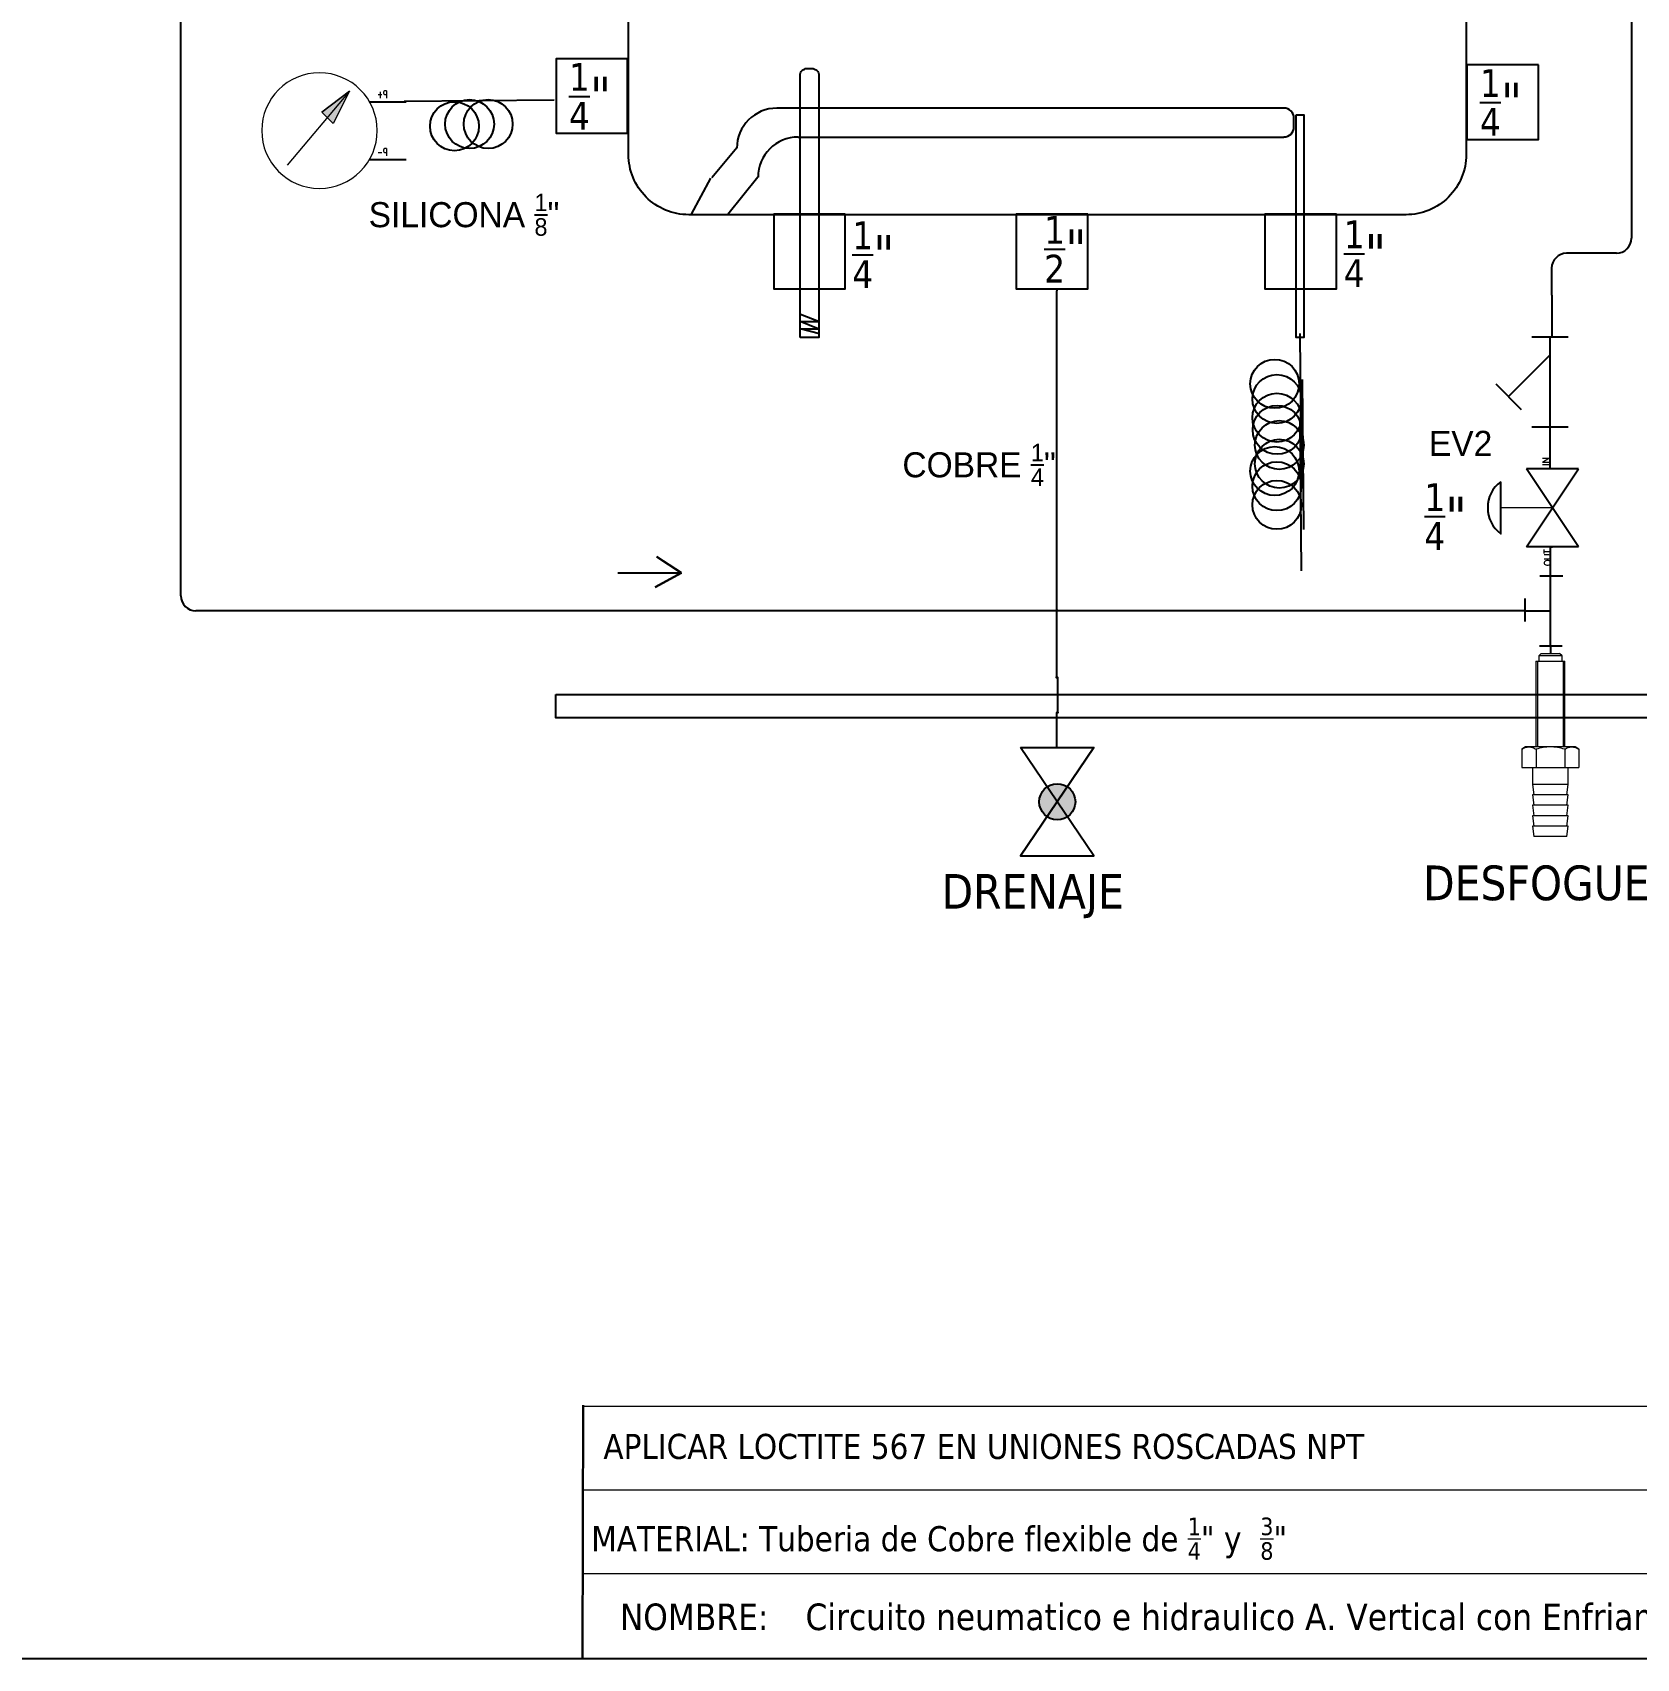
# Model space of a CAD drawing. Header units: millimetres. Extents: x 15 to 265, y 10 to 205.
# Drawn here: x 102 to 198, y 10 to 107.3 of the extents above; entities that cross this region are included whole.
import ezdxf
from ezdxf.enums import TextEntityAlignment as Align

# ---------------------------------------------------------------- set-up
doc = ezdxf.new("R2010")
doc.units = ezdxf.units.MM
doc.linetypes.add('CENTERX2', pattern=[20.32, 12.7, -2.54, 2.54, -2.54])
for name, color, linetype in [('SYMS', 7, 'Continuous'), ('TERMS', 123, 'Continuous'), ('WIRENO', 250, 'Continuous'), ('WIRES', 7, 'Continuous')]:
    doc.layers.add(name, color=color, linetype=linetype)
doc.styles.add('SLDTEXTSTYLE0', font='tahoma.ttf')
doc.styles.get("Standard").update_dxf_attribs({"font": 'tahoma.ttf'})
doc.styles.add('WD', font='romans.shx')

# ---------------------------------------------------------------- blocks, each defined once
blk = doc.blocks.new('Nivel')
at = {"layer": 'WIRENO'}
for p, q in [((103.38, 60.01), (103.74, 61.39)), ((103.74, 61.39), (103.74, 60.1)), ((103.74, 60.1), (104.25, 61.39)), ((104.25, 61.39), (104.25, 60.07)), ((104.25, 60.07), (104.74, 61.36))]:
    blk.add_line(p, q, dxfattribs=at)
blk.add_lwpolyline([(103.12, 61.39), (121.77, 61.39, -0.414214), (122.27, 60.89), (122.27, 60.54, -0.414214), (121.77, 60.04), (103.12, 60.04)], format="xyb", close=True, dxfattribs=at)
blk = doc.blocks.new('ColaMarrano')
at = {"layer": 'WIRENO'}
blk.add_line((96.3, 200.92), (96.42, 188.45), dxfattribs=at)
for centre in [(94.22, 196.73), (94.4, 195.47), (94.4, 193.92)]:
    blk.add_circle(centre, 2.03, dxfattribs=at)
blk = doc.blocks.new('HMT1_DIFFERENTIAL_PRESSURE_GAUGE')
blk.add_hatch(color=7).paths.add_polyline_path([(-0.26, 0.34), (-0.12, 0.06), (-0.02, 0.16)])
at = {"color": 7, "linetype": 'Continuous', "lineweight": 0, "ltscale": 645.15999}
for p, q in [((-0.26, 0.34), (0.28, -0.3)), ((-0.26, 0.34), (-0.12, 0.06)), ((-0.26, 0.34), (-0.02, 0.16)), ((-0.12, 0.06), (-0.02, 0.16))]:
    blk.add_line(p, q, dxfattribs=at)
for p, q in [((-0.437, 0.25), (-0.75, 0.25)), ((-0.437, -0.25), (-0.75, -0.25))]:
    blk.add_line(p, q)
at = {"color": 255, "linetype": 'Continuous', "lineweight": 0, "ltscale": 25.4, "flags": 128}
blk.add_lwpolyline([(-0.26, 0.34), (-0.12, 0.06), (-0.02, 0.16)], close=True, dxfattribs=at)
at = {"color": 7, "linetype": 'Continuous', "lineweight": 0, "ltscale": 645.15999}
blk.add_circle((0, 0), 0.5, dxfattribs=at)
at = {"style": 'WD', "width": 0.7}
for tag, p in [('INST', (-0.01, 0.781)), ('LOC', (-0.01, 0.656)), ('TAG1', (-0.01, 0.531)), ('DESC1', (0.021, -0.625)), ('DESC2', (0.021, -0.75)), ('DESC3', (0.021, -0.875)), ('WDTAGALT', (0.021, -1))]:
    blk.add_attdef(tag, text='', height=0.0938, dxfattribs=at).set_placement(p, align=Align.CENTER)
for tag, p in [('TERM01', (-0.5, 0.281)), ('TERM02', (-0.5, -0.219))]:
    blk.add_attdef(tag, text='', height=0.0625, dxfattribs=at).set_placement(p, align=Align.RIGHT)
at = {"style": 'WD'}
for tag, p, height, flags in [('X4TERM01', (-0.75, 0.25), 0.005, 1), ('X1TERM03', (0.5, 0), 0.005, 1), ('FAMILY', (-0.208, -0.062), 0.01, 9), ('X4TERM02', (-0.75, -0.25), 0.005, 1), ('WDBLKNAM', (-0.209, -0.188), 0.01, 9)]:
    blk.add_attdef(tag, p, '', height=height, dxfattribs=dict(at, flags=flags))
at = {"style": 'WD', "width": 0.7}
for tag, p, height in [('TERM03', (0.531, 0.031), 0.0625), ('RATING1', (0.469, -0.375), 0.0938)]:
    blk.add_attdef(tag, p, '', height=height, dxfattribs=at)
at = {"linetype": 'Continuous', "style": 'WD', "flags": 9}
for tag, p in [('CAT', (-0.208, -0.094)), ('MFG', (-0.208, -0.125)), ('ASSYCODE', (-0.208, -0.156))]:
    blk.add_attdef(tag, p, '', height=0.01, dxfattribs=at)
at = {"flags": 1}
blk.add_attdef('WDTYPE', (-0.219, -0.25), '', height=0.01, dxfattribs=at)
at = {"style": 'WD'}
blk.add_attdef('XREF', text='', height=0.0625, dxfattribs=at).set_placement((-0.438, -0.406), align=Align.RIGHT)
blk = doc.blocks.new('Acople Estriado')
at = {"color": 7, "linetype": 'Continuous', "lineweight": 15}
for p, q in [((6.7805, 5.6335), (6.7805, 5.1385)), ((6.7805, 5.6335), (6.9471, 5.6335)), ((6.8113, 5.6785), (6.7963, 5.6635)), ((6.7963, 5.6635), (6.7963, 5.6335)), ((6.9313, 5.6635), (6.7963, 5.6635)), ((6.8113, 5.6785), (6.9163, 5.6785)), ((6.9313, 5.6635), (6.9163, 5.6785)), ((6.9313, 5.6335), (6.9313, 5.6635)), ((6.9471, 5.1385), (6.9471, 5.6335)), ((6.7209, 5.1385), (6.6988, 5.1257)), ((6.6988, 5.1257), (6.6988, 5.0194)), ((6.7401, 5.1385), (6.7209, 5.1385)), ((6.8638, 5.1385), (6.7401, 5.1385)), ((6.7813, 5.1257), (6.7813, 5.0194)), ((6.9875, 5.1385), (6.8638, 5.1385)), ((6.9463, 5.1257), (6.9463, 5.0194)), ((7.0067, 5.1385), (6.9875, 5.1385)), ((7.0288, 5.1257), (7.0067, 5.1385)), ((7.0288, 5.1257), (7.0288, 5.0194)), ((6.6988, 5.0194), (6.7813, 5.0194)), ((6.7611, 5.0194), (6.7611, 4.9219)), ((6.7813, 5.0194), (6.9463, 5.0194)), ((6.9463, 5.0194), (7.0288, 5.0194)), ((6.9666, 4.9219), (6.9666, 5.0194)), ((6.7611, 4.9219), (6.7686, 4.8619)), ((6.8638, 4.9219), (6.7611, 4.9219)), ((6.9666, 4.9219), (6.8638, 4.9219)), ((6.9591, 4.8619), (6.9666, 4.9219)), ((6.7611, 4.8619), (6.7686, 4.8019)), ((6.8638, 4.8619), (6.7611, 4.8619)), ((6.7611, 4.8019), (6.7686, 4.7419)), ((6.8638, 4.8019), (6.7611, 4.8019)), ((6.9666, 4.8619), (6.8638, 4.8619)), ((6.9666, 4.8019), (6.8638, 4.8019)), ((6.9591, 4.8019), (6.9666, 4.8619)), ((6.9591, 4.7419), (6.9666, 4.8019)), ((6.7611, 4.7419), (6.7686, 4.6819)), ((6.8638, 4.7419), (6.7611, 4.7419)), ((6.9666, 4.7419), (6.8638, 4.7419)), ((6.9591, 4.6819), (6.9666, 4.7419)), ((6.7611, 4.6819), (6.7686, 4.6219)), ((6.8638, 4.6819), (6.7611, 4.6819)), ((6.8638, 4.6219), (6.7686, 4.6219)), ((6.9666, 4.6819), (6.8638, 4.6819)), ((6.9591, 4.6219), (6.8638, 4.6219)), ((6.9591, 4.6219), (6.9666, 4.6819))]:
    blk.add_line(p, q, dxfattribs=at)
at = {"color": 7, "linetype": 'Continuous', "lineweight": 0}
for p, q in [((6.7896, 5.6335), (6.7896, 5.1385)), ((6.9381, 5.6335), (6.9381, 5.1385))]:
    blk.add_line(p, q, dxfattribs=at)
at = {"color": 7, "linetype": 'Continuous', "lineweight": 15}
for points, knots in [([(6.6988, 5.1257), (6.7056, 5.1296), (6.7124, 5.1328), (6.7261, 5.1373), (6.733, 5.1385), (6.7401, 5.1385)], [0, 0, 0, 0, 0.5, 0.5, 1, 1, 1, 1]), ([(6.7401, 5.1385), (6.7436, 5.1385), (6.7471, 5.1382), (6.754, 5.137), (6.7575, 5.1362), (6.7678, 5.1328), (6.7746, 5.1296), (6.7813, 5.1257)], [0, 0, 0, 0, 0.25, 0.25, 0.5, 0.5, 1, 1, 1, 1]), ([(6.8638, 5.1385), (6.8498, 5.1385), (6.8357, 5.1373), (6.8082, 5.1328), (6.7947, 5.1296), (6.7813, 5.1257)], [0, 0, 0, 0, 0.5, 0.5, 1, 1, 1, 1]), ([(6.9463, 5.1257), (6.9329, 5.1296), (6.9191, 5.1328), (6.8916, 5.1373), (6.8777, 5.1385), (6.8638, 5.1385)], [0, 0, 0, 0, 0.5, 0.5, 1, 1, 1, 1]), ([(6.9463, 5.1257), (6.953, 5.1296), (6.9598, 5.1328), (6.9736, 5.1373), (6.9805, 5.1385), (6.9875, 5.1385)], [0, 0, 0, 0, 0.5, 0.5, 1, 1, 1, 1]), ([(6.9875, 5.1385), (6.991, 5.1385), (6.9946, 5.1382), (7.0015, 5.137), (7.005, 5.1362), (7.0153, 5.1328), (7.0221, 5.1296), (7.0288, 5.1257)], [0, 0, 0, 0, 0.25, 0.25, 0.5, 0.5, 1, 1, 1, 1])]:
    blk.add_open_spline(points, degree=3, knots=knots, dxfattribs=at)
blk = doc.blocks.new('HGVA1_BALL_VALVE')
h = blk.add_hatch(color=256)
edge = h.paths.add_edge_path()
edge.add_arc((0, 0), 0.125, 0, 360)
at = {"ltscale": 3.2258}
for p, q in [((-0.375, 0.254), (0.375, -0.254)), ((-0.375, -0.254), (0.375, 0.254)), ((-0.375, 0.254), (-0.375, -0.254)), ((0.375, 0.254), (0.375, -0.254))]:
    blk.add_line(p, q, dxfattribs=at)
at = {"ltscale": 25.4, "flags": 128}
blk.add_lwpolyline([(0.375, 0.254), (0.375, -0.254), (-0.375, 0.254), (-0.375, -0.254)], close=True, dxfattribs=at)
at = {"ltscale": 3.2258}
blk.add_circle((0, 0), 0.125, dxfattribs=at)
at = {"ltscale": 25.4}
blk.add_circle((0, 0), 0.125, dxfattribs=at)
at = {"style": 'WD', "flags": 1}
for tag, height, p in [('INST', 0.125, (0.028, 0.678)), ('LOC', 0.125, (0.011, 0.516)), ('TAG1', 0.125, (0, 0.307)), ('FAMILY', 0.01, (-0.482, -0.121)), ('WDTYPE', 0.01, (-0.475, -0.062)), ('CAT', 0.01, (-0.482, -0.165)), ('MFG', 0.01, (-0.481, -0.197)), ('ASSYCODE', 0.01, (-0.453, -0.226))]:
    blk.add_attdef(tag, text='', height=height, dxfattribs=at).set_placement(p, align=Align.CENTER)
at = {"style": 'WD'}
blk.add_attdef('XREF', text='', height=0.0625, rotation=0.0625, dxfattribs=at).set_placement((0.541, 0.293), align=Align.TOP_CENTER)
blk.add_attdef('TERM01', text='', height=0.0625, dxfattribs=at).set_placement((-0.399, 0.018), align=Align.RIGHT)
for tag, p, height in [('X4TERM01', (-0.375, 0), 0.005), ('X8TERM02', (0, 0), 0.005), ('TERM02', (0.052, -0.037), 0.0625), ('X1TERM03', (0.375, 0), 0.005), ('TERM03', (0.406, 0.036), 0.0625), ('RATING1', (0.409, -0.162), 0.125), ('DESC1', (0.409, -0.341), 0.125), ('DESC2', (0.409, -0.525), 0.125), ('DESC3', (0.409, -0.715), 0.125), ('WDTAGALT', (0.409, -0.873), 0.125)]:
    blk.add_attdef(tag, p, '', height=height, dxfattribs=at)
blk = doc.blocks.new('WDDOT')
for radius in [0.03, 0.0187, 0.00929]:
    blk.add_circle((0, 0), radius)
blk = doc.blocks.new('TNueva')
at = {"layer": 'WIRENO'}
for p, q in [((227.056, 75.746), (226.139, 75.746)), ((226.557, 74.707), (226.557, 75.745)), ((225.166, 74.246), (225.166, 75.163)), ((225.184, 74.712), (227.93, 74.712)), ((227.946, 74.232), (227.946, 75.149))]:
    blk.add_line(p, q, dxfattribs=at)
blk = doc.blocks.new('HGVA1_DIAPHRAGM_VALVE2')
at = {"color": 7, "linetype": 'Continuous', "lineweight": 0, "ltscale": 3.2258}
for p, q in [((-0.25, 0.5), (0.25, 0.5)), ((0, 0), (0, 0.5))]:
    blk.add_line(p, q, dxfattribs=at)
for p, q in [((-0.375, -0.25), (-0.375, 0.25)), ((-0.375, -0.25), (0.375, 0.25)), ((-0.375, 0.25), (0.375, -0.25)), ((0.375, -0.25), (0.375, 0.25))]:
    blk.add_line(p, q)
at = {"ltscale": 25.4, "flags": 128}
blk.add_lwpolyline([(0.25, 0.5, 0.5), (-0.25, 0.5)], format="xyb", close=True, dxfattribs=at)
at = {"style": 'WD', "flags": 1}
for tag, p in [('INST', (-0.469, 0.748)), ('LOC', (-0.469, 0.587)), ('TAG1', (-0.469, 0.378))]:
    blk.add_attdef(tag, text='', height=0.125, dxfattribs=at).set_placement(p, align=Align.RIGHT)
at = {"style": 'WD'}
blk.add_attdef('XREF', text='', height=0.0625, rotation=0.0625, dxfattribs=at).set_placement((0.518, 0.271), align=Align.TOP_CENTER)
blk.add_attdef('TERM01', text='', height=0.0625, dxfattribs=at).set_placement((-0.399, 0.018), align=Align.RIGHT)
for tag, p, height in [('X4TERM01', (-0.375, 0), 0.005), ('X1TERM02', (0.375, 0), 0.005), ('TERM02', (0.406, 0.036), 0.0625), ('RATING1', (0.388, -0.162), 0.125), ('DESC1', (0.388, -0.378), 0.125), ('DESC2', (0.388, -0.562), 0.125), ('DESC3', (0.388, -0.752), 0.125), ('WDTAGALT', (0.388, -0.907), 0.125)]:
    blk.add_attdef(tag, p, '', height=height, dxfattribs=at)
at = {"style": 'WD', "flags": 1}
for tag, p in [('WDTYPE', (-0.154, -0.127)), ('FAMILY', (-0.143, -0.17)), ('CAT', (-0.143, -0.215)), ('MFG', (-0.141, -0.246)), ('ASSYCODE', (-0.113, -0.275))]:
    blk.add_attdef(tag, text='', height=0.01, dxfattribs=at).set_placement(p, align=Align.CENTER)
blk = doc.blocks.new('HST1_STRAINER_Y_TYPE')
at = {"ltscale": 3.2258}
for p, q in [((0, 0.125), (0, -0.125)), ((0.625, 0.125), (0.625, -0.125)), ((0, 0), (0.625, 0)), ((0.125, 0), (0.412, -0.287)), ((0.324, -0.376), (0.501, -0.199))]:
    blk.add_line(p, q, dxfattribs=at)
at = {"style": 'WD', "flags": 1}
for tag, height, p in [('INST', 0.125, (0.33, 0.71)), ('LOC', 0.125, (0.306, 0.549)), ('TAG1', 0.125, (0.324, 0.34)), ('FAMILY', 0.01, (1.09, 0.044)), ('CAT', 0.01, (1.09, -0.001)), ('WDTYPE', 0.01, (1.102, -0.093)), ('MFG', 0.01, (1.092, -0.032)), ('ASSYCODE', 0.01, (1.12, -0.061))]:
    blk.add_attdef(tag, text='', height=height, dxfattribs=at).set_placement(p, align=Align.CENTER)
at = {"style": 'WD'}
for tag, height, p in [('WDTAGALT', 0.125, (0.035, 0.2)), ('TERM01', 0.0625, (-0.024, 0.018))]:
    blk.add_attdef(tag, text='', height=height, dxfattribs=at).set_placement(p, align=Align.RIGHT)
for tag, p, height in [('RATING1', (0.6, 0.18), 0.125), ('X4TERM01', (0, 0), 0.005), ('X1TERM03', (0.625, 0), 0.005), ('TERM03', (0.632, 0.013), 0.0625), ('DESC1', (-0.666, -0.258), 0.125), ('DESC2', (-0.666, -0.442), 0.125), ('X8TERM02', (0.412, -0.287), 0.005), ('TERM02', (0.447, -0.365), 0.0625), ('DESC3', (-0.666, -0.632), 0.125)]:
    blk.add_attdef(tag, p, '', height=height, dxfattribs=at)
blk.add_attdef('XREF', text='', height=0.0625, rotation=0.0625, dxfattribs=at).set_placement((0.649, -0.434), align=Align.TOP_CENTER)
blk = doc.blocks.new('flecha')
at = {"layer": 'WIRENO'}
for p, q in [((150.947, 172.882), (152.531, 173.745)), ((152.531, 173.745), (150.949, 172.882)), ((154.763, 172.882), (150.947, 172.882)), ((150.949, 172.882), (152.43, 171.936)), ((152.43, 171.936), (150.96, 172.882))]:
    blk.add_line(p, q, dxfattribs=at)

msp = doc.modelspace()

# ---------------------------------------------------------------- linework, layer by layer
at = {"color": 7, "linetype": 'Continuous', "lineweight": 30}
msp.add_line((134.981, 25.163), (134.957, 10), dxfattribs=at)
at = {"color": 7, "linetype": 'Continuous', "lineweight": 0}
for p, q in [((235, 25.07), (134.995, 25.07)), ((210.001, 20.07), (134.995, 20.07)), ((265, 15.07), (134.995, 15.07))]:
    msp.add_line(p, q, dxfattribs=at)
at = {"color": 7, "linetype": 'Continuous'}
msp.add_line((15, 10), (265, 10), dxfattribs=at)
at = {"color": 7, "linetype": 'CENTERX2', "lineweight": 0}
msp.add_line((134.957, 10), (265, 10), dxfattribs=at)
at = {"layer": 'WIRENO'}
for p, q in [((176.913, 102.739), (146.585, 102.739)), ((177.527, 101.617), (177.527, 102.145)), ((144.193, 100.359), (142.685, 98.562)), ((147.854, 101.01), (176.913, 101.01)), ((142.619, 98.552), (141.452, 96.393)), ((145.447, 98.616), (143.648, 96.383))]:
    msp.add_line(p, q, dxfattribs=at)
msp.add_lwpolyline([(137.704, 160.395), (187.83, 160.395), (187.83, 99.966, -0.414214), (184.23, 96.366), (141.304, 96.366, -0.414214), (137.704, 99.966)], format="xyb", close=True, dxfattribs=at)
for points in [[(137.648, 105.699), (133.369, 105.699), (133.369, 101.237), (137.648, 101.237)], [(192.158, 105.327), (187.879, 105.327), (187.879, 100.865), (192.158, 100.865)], [(177.661, 102.331), (178.114, 102.331), (178.114, 89.021), (177.661, 89.021)], [(150.671, 96.403), (146.392, 96.403), (146.392, 91.94), (150.671, 91.94)], [(165.182, 96.403), (160.903, 96.403), (160.903, 91.94), (165.182, 91.94)], [(180.065, 96.403), (175.786, 96.403), (175.786, 91.94), (180.065, 91.94)], [(133.348, 67.661), (242.509, 67.661), (242.509, 66.265), (133.348, 66.265)]]:
    msp.add_lwpolyline(points, close=True, dxfattribs=at)
for centre, radius, start, end in [((146.585, 100.339), 2.4, 90, 180), ((176.927, 102.145), 0.6, 0, 90), ((176.927, 101.617), 0.6, 270, 0), ((147.854, 98.61), 2.4, 90, 180)]:
    msp.add_arc(centre, radius, start, end, dxfattribs=at)
at = {"layer": 'WIRES'}
for p, q in [((197.716, 123.509), (197.716, 94.959)), ((110.918, 73.568), (110.918, 111.648)), ((196.816, 94.059), (193.843, 94.059)), ((192.943, 93.159), (192.943, 91.555)), ((163.341, 68.692), (163.341, 91.81)), ((163.35, 91.81), (163.35, 91.971)), ((192.943, 91.555), (192.954, 91.555)), ((192.954, 91.555), (192.954, 89.05)), ((192.954, 89.05), (192.844, 89.05)), ((192.852, 82.397), (192.852, 83.623)), ((192.852, 83.623), (192.869, 83.623)), ((192.862, 82.397), (192.852, 82.397)), ((192.862, 81.171), (192.862, 82.397)), ((193.005, 81.171), (192.862, 81.171)), ((192.877, 74.736), (192.877, 76.505)), ((192.877, 76.505), (193.005, 76.505)), ((163.291, 72.668), (111.818, 72.668)), ((191.334, 72.668), (163.391, 72.668)), ((192.885, 70.566), (192.885, 70.13)), ((163.341, 68.692), (163.371, 68.692)), ((163.371, 68.692), (163.371, 66.592)), ((163.371, 66.592), (163.305, 66.592)), ((163.305, 66.592), (163.305, 64.491)), ((163.305, 64.491), (163.363, 64.491))]:
    msp.add_line(p, q, dxfattribs=at)
for centre, radius, start, end in [((196.816, 94.959), 0.9, 270, 0), ((193.843, 93.159), 0.9, 90, 180), ((111.818, 73.568), 0.9, 180, 270), ((163.341, 72.668), 0.05, 0, 180)]:
    msp.add_arc(centre, radius, start, end, dxfattribs=at)

# ---------------------------------------------------------------- block references
at = {"xscale": 10.368, "yscale": 10.368, "zscale": 10.368}
msp.add_blockref('Acople Estriado', (121.705, 11.251), dxfattribs=at)
at = {"layer": 'SYMS'}
ref = msp.add_blockref('HMT1_DIFFERENTIAL_PRESSURE_GAUGE', (119.21, 101.399), dxfattribs=dict(at, xscale=-6.911999999999999, yscale=6.911999999999999, zscale=6.911999999999999))
ref.add_attrib('TERM02', 'P-', dxfattribs={"layer": 'TERMS', "height": 0.432, "style": 'WD', "text_generation_flag": 2, "width": 0.7}).set_placement((122.666, 99.887), align=Align.RIGHT)
ref.add_attrib('TERM01', 'P+', dxfattribs={"layer": 'TERMS', "height": 0.432, "style": 'WD', "text_generation_flag": 2, "width": 0.7}).set_placement((122.666, 103.343), align=Align.RIGHT)
at = {"layer": 'SYMS', "xscale": 8.639999999999999, "yscale": 8.639999999999999, "zscale": 8.639999999999999}
for name, p, rotation in [('HST1_STRAINER_Y_TYPE', (192.844, 89.05), 270), ('HGVA1_BALL_VALVE', (163.363, 61.251), 90)]:
    msp.add_blockref(name, p, dxfattribs=dict(at, rotation=rotation))
at = {"layer": 'SYMS'}
ref = msp.add_blockref('HGVA1_DIAPHRAGM_VALVE2', (193.005, 78.838), dxfattribs=dict(at, xscale=6.220799999999999, yscale=6.220799999999999, zscale=6.220799999999999, rotation=90))
ref.add_attrib('TERM01', 'OUT', dxfattribs={"layer": 'TERMS', "height": 0.3888, "rotation": 90, "style": 'WD'}).set_placement((192.891, 76.354), align=Align.RIGHT)
ref.add_attrib('TERM02', 'IN', (192.782, 81.366), dxfattribs={"layer": 'TERMS', "height": 0.3888, "rotation": 90, "style": 'WD'})
for p in [(163.341, 68.692), (163.371, 66.592)]:
    msp.add_blockref('WDDOT', p, dxfattribs=at)
at = {"layer": 'WIRENO'}
for name, p, xscale, yscale, zscale, rotation in [('Nivel', (199.534, 2.406), 0.84, 0.84, 0.84, 90), ('ColaMarrano', (268.932, 33.82), 0.72, 0.72, 0.72, 90), ('TNueva', (304.953, -267.183), 1.5, 1.5, 1.5, 89.99999999999999)]:
    msp.add_blockref(name, p, dxfattribs=dict(at, xscale=xscale, yscale=yscale, zscale=zscale, rotation=rotation))
at = {"layer": 'WIRENO', "xscale": 0.72, "yscale": 0.72, "zscale": 0.72}
for p in [(108.536, -55.396), (108.681, -58.151), (108.536, -60.615)]:
    msp.add_blockref('ColaMarrano', p, dxfattribs=at)
at = {"layer": 'WIRENO', "rotation": 180}
msp.add_blockref('flecha', (291.824, 247.83), dxfattribs=at)

# ---------------------------------------------------------------- texts
at = {"color": 7, "linetype": 'Continuous', "lineweight": 0, "attachment_point": 1, "style": 'SLDTEXTSTYLE0'}
for s, insert, char_height in [('\\A1;APLICAR LOCTITE 567 EN UNIONES ROSCADAS NPT', (136.2, 23.437), 1.5), ('\\A1;MATERIAL: Tuberia de Cobre flexible de {\\H0.7x;\\S1/4;}" y  {\\H0.7x;\\S3/8;}"', (135.473, 18.426), 1.5), ('\\pi-4.7625,l6.35,t12.7;NOMBRE:^ICircuito neumatico e hidraulico A. Vertical con Enfriamiento', (135.597, 13.288), 1.5875)]:
    msp.add_mtext(s, dxfattribs=dict(at, insert=insert, char_height=char_height))
at = {"layer": 'WIRENO', "attachment_point": 1}
for s, width, insert, char_height in [('\\A1;{\\H0.7x;\\S1/4;}"', 3.21877, (134.141, 105.436), 2.37067), ('\\A1;{\\H0.7x;\\S1/4;}"', 3.21877, (188.653, 105.072), 2.37067), ('\\A1;{\\fBahnschrift Light|b0|i0|c0|p34;\\H0.75x;SILICONA \\H0.7x;\\S1/8;\\H1.4286x;"\\H1.3333x; }', 14.06942, (122.155, 97.628), 2), ('\\A1;{\\H0.7x;\\S1/2;}"', 3.44365, (162.581, 96.293), 2.37067), ('\\A1;{\\H0.7x;\\S1/4;}"', 3.21877, (151.096, 95.962), 2.37067), ('\\A1;{\\H0.7x;\\S1/4;}"', 3.21877, (180.509, 96.022), 2.37067), ('\\A1;{\\fBahnschrift Light|b0|i0|c0|p34;\\H0.75x;EV2}', 4.28887, (185.601, 83.437), 2), ('\\A1;{\\fBahnschrift Light|b0|i0|c0|p34;\\H0.75x;COBRE \\H0.7x;\\S1/4;\\H1.4286x;"\\H1.3333x; }', 14.06942, (154.093, 82.666), 2), ('\\A1;{\\H0.7x;\\S1/4;}"', 3.21877, (185.333, 80.299), 2.37067), ('\\A1;DESFOGUE', 12.63254, (185.255, 57.436), 2.07433), ('\\A1;DRENAJE', 12.63254, (156.442, 56.927), 2.07433)]:
    msp.add_mtext_dynamic_manual_height_columns(s, width=width, gutter_width=12.347, heights=[0], dxfattribs=dict(at, insert=insert, char_height=char_height))

doc.saveas('drawing.dxf')
